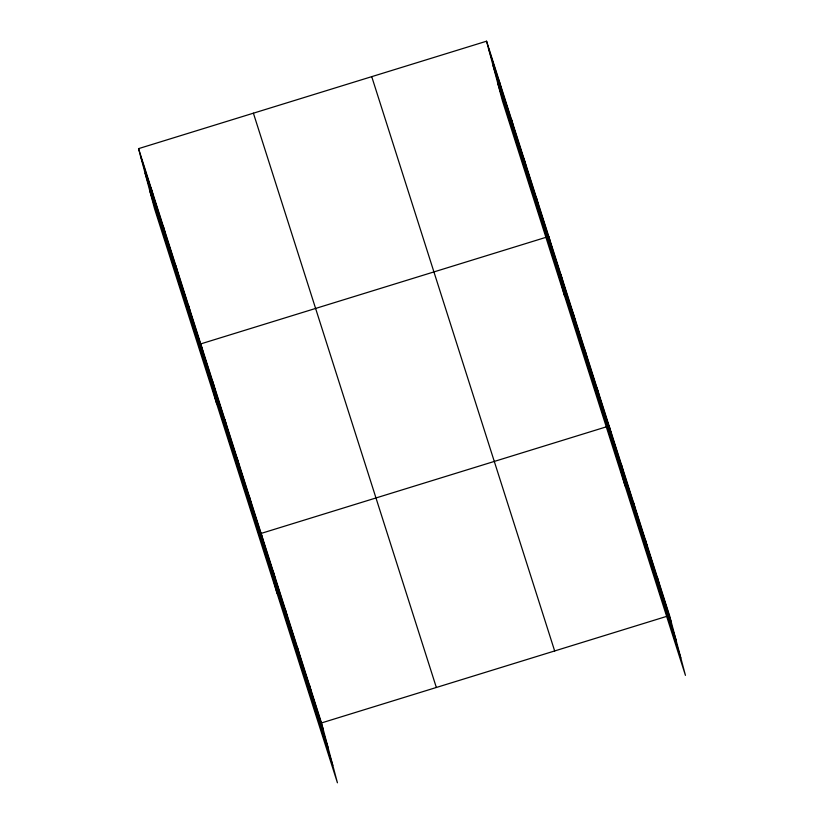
<?xml version="1.0" encoding="UTF-8"?>
<svg xmlns="http://www.w3.org/2000/svg" width="824" height="824" viewBox="0 0 824 824"><rect width="100%" height="100%" fill="white"/><g stroke="black" fill="none" stroke-linecap="round" stroke-linejoin="round"><path stroke-width="1.24" d="M138.556 148.639L321.504 722.936L337.428 782.8L154.49 208.503L138.556 148.639L486.572 41.2L669.51 615.497L685.444 675.361L502.496 101.064L486.572 41.2M321.504 722.936L669.51 615.497M488.447 48.266L671.395 622.573M493.082 65.693L676.03 639.99M497.861 83.636L680.809 657.943M371.727 76.653L554.665 650.96M253.401 113.187L436.349 687.484M140.44 155.705L323.389 730.002M145.076 173.133L328.024 747.43M149.855 191.075L332.793 765.383M657.439 577.593L659.324 584.669M645.367 539.689L647.242 546.765M633.285 501.785L635.17 508.861M621.214 463.881L623.099 470.957M625.066 485.841L609.142 425.977L261.136 533.416L277.06 593.28M597.07 388.073L598.945 395.149M584.989 350.169L586.873 357.245M572.917 312.265L574.802 319.341M560.845 274.371L562.72 281.437M564.697 296.321L548.774 236.467L200.757 343.896L216.691 403.76M536.331 197.41L538.206 204.476M523.889 158.363L525.774 165.428M511.447 119.305L513.331 126.371M499.004 80.258L500.889 87.323M309.433 685.032L311.307 692.109M297.351 647.128L299.236 654.204M285.279 609.224L287.164 616.301M273.207 571.32L275.092 578.396M249.054 495.512L250.939 502.589M236.982 457.608L238.867 464.685M224.911 419.704L226.785 426.781M212.839 381.8L214.714 388.877M188.325 304.849L190.2 311.915M175.883 265.792L177.757 272.868M163.44 226.744L165.325 233.81M150.998 187.687L152.883 194.763"/></g></svg>
